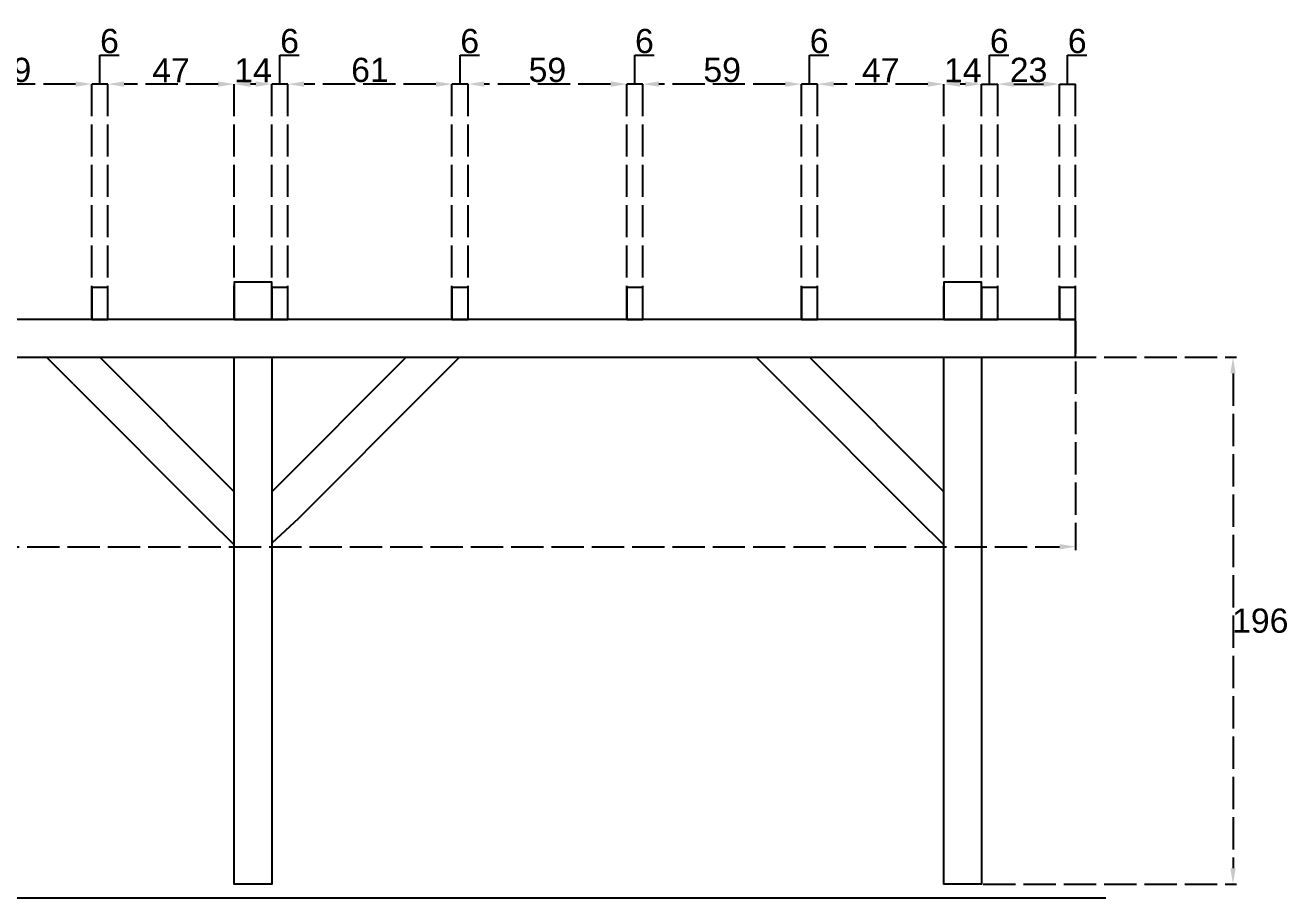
# Model space of a CAD drawing. Header units: millimetres. Extents: x 1435 to 6169, y 1613 to 2820.
# Drawn here: x 3058.3 to 3528, y 1788.6 to 2113.1 of the extents above; entities that cross this region are included whole.
import ezdxf

# ---------------------------------------------------------------- set-up
doc = ezdxf.new("R2010")
doc.units = ezdxf.units.MM
doc.linetypes.add('ACAD_ISO02W100', pattern=[15, 12, -3])
doc.styles.add('Beschriftung', font='Arial.ttf')
doc.dimstyles.new('ISO-25', dxfattribs={"dimtxt": 9, "dimasz": 6, "dimexe": 1.25, "dimexo": 0.625, "dimtad": 2, "dimtih": 1, "dimtoh": 1, "dimtxsty": 'Beschriftung', "dimcen": 2.5, "dimclrd": 6, "dimclre": 6, "dimclrt": 6, "dimadec": 0, "dimazin": 0, "dimtfac": 1, "dimtmove": 1, "dimatfit": 3, "dimfxl": 1, "dimarcsym": 0})

# ---------------------------------------------------------------- blocks, each defined once
blk = doc.blocks.new('*D91')
at = {"color": 6, "linetype": 'ACAD_ISO02W100', "lineweight": -2, "transparency": 16777216}
for p, q in [((3024.06, 2004.26), (3024.06, 2092.49)), ((3077.06, 2091.24), (3030.06, 2091.24)), ((3083.06, 2004.26), (3083.06, 2092.49))]:
    blk.add_line(p, q, dxfattribs=at)
at = {"color": 6, "transparency": 16777216}
for points in [[(3030.06, 2092.24), (3030.06, 2090.24), (3024.06, 2091.24)], [(3077.06, 2092.24), (3077.06, 2090.24), (3083.06, 2091.24)]]:
    blk.add_solid(points, dxfattribs=at)
at = {"layer": 'Defpoints', "color": 0, "transparency": 16777216}
for p in [(3024.06, 2091.24), (3024.06, 2003.63), (3083.06, 2003.63)]:
    blk.add_point(p, dxfattribs=at)
at = {"color": 6, "transparency": 16777216, "insert": (3053.56, 2096.46), "char_height": 9, "attachment_point": 5, "style": 'Beschriftung'}
blk.add_mtext('59', dxfattribs=at)
blk = doc.blocks.new('*D92')
at = {"color": 6, "linetype": 'ACAD_ISO02W100', "lineweight": -2, "transparency": 16777216}
for p, q in [((3086.06, 2091.24), (3086.06, 2101.99)), ((3086.06, 2101.99), (3093.25, 2101.99)), ((3083.06, 2004.26), (3083.06, 2092.49)), ((3089.06, 2091.24), (3083.06, 2091.24)), ((3089.06, 2091.24), (3083.06, 2091.24)), ((3089.06, 2004.26), (3089.06, 2092.49))]:
    blk.add_line(p, q, dxfattribs=at)
at = {"layer": 'Defpoints', "color": 0, "transparency": 16777216}
for p in [(3083.06, 2091.24), (3083.06, 2003.63), (3089.06, 2003.63)]:
    blk.add_point(p, dxfattribs=at)
at = {"color": 6, "transparency": 16777216, "insert": (3089.65, 2107.21), "char_height": 9, "attachment_point": 5, "style": 'Beschriftung'}
blk.add_mtext('6', dxfattribs=at)
blk = doc.blocks.new('*D93')
at = {"color": 6, "linetype": 'ACAD_ISO02W100', "lineweight": -2, "transparency": 16777216}
for p, q in [((3089.06, 2004.26), (3089.06, 2092.49)), ((3130.06, 2091.24), (3095.06, 2091.24)), ((3136.06, 2004.26), (3136.06, 2092.49))]:
    blk.add_line(p, q, dxfattribs=at)
at = {"color": 6, "transparency": 16777216}
for points in [[(3095.06, 2092.24), (3095.06, 2090.24), (3089.06, 2091.24)], [(3130.06, 2092.24), (3130.06, 2090.24), (3136.06, 2091.24)]]:
    blk.add_solid(points, dxfattribs=at)
at = {"layer": 'Defpoints', "color": 0, "transparency": 16777216}
for p in [(3089.06, 2091.24), (3089.06, 2003.63), (3136.06, 2003.63)]:
    blk.add_point(p, dxfattribs=at)
at = {"color": 6, "transparency": 16777216, "insert": (3112.56, 2096.37), "char_height": 9, "attachment_point": 5, "style": 'Beschriftung'}
blk.add_mtext('47', dxfattribs=at)
blk = doc.blocks.new('*D94')
at = {"color": 6, "linetype": 'ACAD_ISO02W100', "lineweight": -2, "transparency": 16777216}
for p, q in [((3136.06, 2004.26), (3136.06, 2092.49)), ((3144.06, 2091.24), (3142.06, 2091.24)), ((3150.06, 2004.26), (3150.06, 2092.49))]:
    blk.add_line(p, q, dxfattribs=at)
at = {"color": 6, "transparency": 16777216}
for points in [[(3142.06, 2092.24), (3142.06, 2090.24), (3136.06, 2091.24)], [(3144.06, 2092.24), (3144.06, 2090.24), (3150.06, 2091.24)]]:
    blk.add_solid(points, dxfattribs=at)
at = {"layer": 'Defpoints', "color": 0, "transparency": 16777216}
for p in [(3136.06, 2091.24), (3136.06, 2003.63), (3150.06, 2003.63)]:
    blk.add_point(p, dxfattribs=at)
at = {"color": 6, "transparency": 16777216, "insert": (3143.06, 2096.38), "char_height": 9, "attachment_point": 5, "style": 'Beschriftung'}
blk.add_mtext('14', dxfattribs=at)
blk = doc.blocks.new('*D95')
at = {"color": 6, "linetype": 'ACAD_ISO02W100', "lineweight": -2, "transparency": 16777216}
for p, q in [((3153.06, 2091.24), (3153.06, 2101.99)), ((3153.06, 2101.99), (3160.25, 2101.99)), ((3150.06, 2004.26), (3150.06, 2092.49)), ((3156.06, 2091.24), (3150.06, 2091.24)), ((3156.06, 2091.24), (3150.06, 2091.24)), ((3156.06, 2004.26), (3156.06, 2092.49))]:
    blk.add_line(p, q, dxfattribs=at)
at = {"layer": 'Defpoints', "color": 0, "transparency": 16777216}
for p in [(3150.06, 2091.24), (3150.06, 2003.63), (3156.06, 2003.63)]:
    blk.add_point(p, dxfattribs=at)
at = {"color": 6, "transparency": 16777216, "insert": (3156.65, 2107.21), "char_height": 9, "attachment_point": 5, "style": 'Beschriftung'}
blk.add_mtext('6', dxfattribs=at)
blk = doc.blocks.new('*D96')
at = {"color": 6, "linetype": 'ACAD_ISO02W100', "lineweight": -2, "transparency": 16777216}
for p, q in [((3156.06, 2004.26), (3156.06, 2092.49)), ((3211.06, 2091.24), (3162.06, 2091.24)), ((3217.06, 2004.26), (3217.06, 2092.49))]:
    blk.add_line(p, q, dxfattribs=at)
at = {"color": 6, "transparency": 16777216}
for points in [[(3162.06, 2092.24), (3162.06, 2090.24), (3156.06, 2091.24)], [(3211.06, 2092.24), (3211.06, 2090.24), (3217.06, 2091.24)]]:
    blk.add_solid(points, dxfattribs=at)
at = {"layer": 'Defpoints', "color": 0, "transparency": 16777216}
for p in [(3156.06, 2091.24), (3156.06, 2003.63), (3217.06, 2003.63)]:
    blk.add_point(p, dxfattribs=at)
at = {"color": 6, "transparency": 16777216, "insert": (3186.56, 2096.46), "char_height": 9, "attachment_point": 5, "style": 'Beschriftung'}
blk.add_mtext('61', dxfattribs=at)
blk = doc.blocks.new('*D97')
at = {"color": 6, "linetype": 'ACAD_ISO02W100', "lineweight": -2, "transparency": 16777216}
for p, q in [((3223.06, 2004.26), (3223.06, 2092.49)), ((3276.06, 2091.24), (3229.06, 2091.24)), ((3282.06, 2004.26), (3282.06, 2092.49))]:
    blk.add_line(p, q, dxfattribs=at)
at = {"color": 6, "transparency": 16777216}
for points in [[(3229.06, 2092.24), (3229.06, 2090.24), (3223.06, 2091.24)], [(3276.06, 2092.24), (3276.06, 2090.24), (3282.06, 2091.24)]]:
    blk.add_solid(points, dxfattribs=at)
at = {"layer": 'Defpoints', "color": 0, "transparency": 16777216}
for p in [(3223.06, 2091.24), (3223.06, 2003.63), (3282.06, 2003.63)]:
    blk.add_point(p, dxfattribs=at)
at = {"color": 6, "transparency": 16777216, "insert": (3252.56, 2096.46), "char_height": 9, "attachment_point": 5, "style": 'Beschriftung'}
blk.add_mtext('59', dxfattribs=at)
blk = doc.blocks.new('*D98')
at = {"color": 6, "linetype": 'ACAD_ISO02W100', "lineweight": -2, "transparency": 16777216}
for p, q in [((3220.06, 2091.24), (3220.06, 2101.99)), ((3220.06, 2101.99), (3227.25, 2101.99)), ((3217.06, 2004.26), (3217.06, 2092.49)), ((3223.06, 2091.24), (3217.06, 2091.24)), ((3223.06, 2091.24), (3217.06, 2091.24)), ((3223.06, 2004.26), (3223.06, 2092.49))]:
    blk.add_line(p, q, dxfattribs=at)
at = {"layer": 'Defpoints', "color": 0, "transparency": 16777216}
for p in [(3217.06, 2091.24), (3217.06, 2003.63), (3223.06, 2003.63)]:
    blk.add_point(p, dxfattribs=at)
at = {"color": 6, "transparency": 16777216, "insert": (3223.65, 2107.21), "char_height": 9, "attachment_point": 5, "style": 'Beschriftung'}
blk.add_mtext('6', dxfattribs=at)
blk = doc.blocks.new('*D99')
at = {"color": 6, "linetype": 'ACAD_ISO02W100', "lineweight": -2, "transparency": 16777216}
for p, q in [((3285.06, 2091.24), (3285.06, 2101.99)), ((3285.06, 2101.99), (3292.25, 2101.99)), ((3282.06, 2004.26), (3282.06, 2092.49)), ((3288.06, 2091.24), (3282.06, 2091.24)), ((3288.06, 2091.24), (3282.06, 2091.24)), ((3288.06, 2004.26), (3288.06, 2092.49))]:
    blk.add_line(p, q, dxfattribs=at)
at = {"layer": 'Defpoints', "color": 0, "transparency": 16777216}
for p in [(3282.06, 2091.24), (3282.06, 2003.63), (3288.06, 2003.63)]:
    blk.add_point(p, dxfattribs=at)
at = {"color": 6, "transparency": 16777216, "insert": (3288.65, 2107.21), "char_height": 9, "attachment_point": 5, "style": 'Beschriftung'}
blk.add_mtext('6', dxfattribs=at)
blk = doc.blocks.new('*D100')
at = {"color": 6, "linetype": 'ACAD_ISO02W100', "lineweight": -2, "transparency": 16777216}
for p, q in [((3288.06, 2004.26), (3288.06, 2092.49)), ((3341.06, 2091.24), (3294.06, 2091.24)), ((3347.06, 2004.26), (3347.06, 2092.49))]:
    blk.add_line(p, q, dxfattribs=at)
at = {"color": 6, "transparency": 16777216}
for points in [[(3294.06, 2092.24), (3294.06, 2090.24), (3288.06, 2091.24)], [(3341.06, 2092.24), (3341.06, 2090.24), (3347.06, 2091.24)]]:
    blk.add_solid(points, dxfattribs=at)
at = {"layer": 'Defpoints', "color": 0, "transparency": 16777216}
for p in [(3288.06, 2091.24), (3288.06, 2003.63), (3347.06, 2003.63)]:
    blk.add_point(p, dxfattribs=at)
at = {"color": 6, "transparency": 16777216, "insert": (3317.56, 2096.46), "char_height": 9, "attachment_point": 5, "style": 'Beschriftung'}
blk.add_mtext('59', dxfattribs=at)
blk = doc.blocks.new('*D101')
at = {"color": 6, "linetype": 'ACAD_ISO02W100', "lineweight": -2, "transparency": 16777216}
for p, q in [((3350.06, 2091.24), (3350.06, 2101.99)), ((3350.06, 2101.99), (3357.25, 2101.99)), ((3347.06, 2004.26), (3347.06, 2092.49)), ((3353.06, 2091.24), (3347.06, 2091.24)), ((3353.06, 2091.24), (3347.06, 2091.24)), ((3353.06, 2004.26), (3353.06, 2092.49))]:
    blk.add_line(p, q, dxfattribs=at)
at = {"layer": 'Defpoints', "color": 0, "transparency": 16777216}
for p in [(3347.06, 2091.24), (3347.06, 2003.63), (3353.06, 2003.63)]:
    blk.add_point(p, dxfattribs=at)
at = {"color": 6, "transparency": 16777216, "insert": (3353.65, 2107.21), "char_height": 9, "attachment_point": 5, "style": 'Beschriftung'}
blk.add_mtext('6', dxfattribs=at)
blk = doc.blocks.new('*D102')
at = {"color": 6, "linetype": 'ACAD_ISO02W100', "lineweight": -2, "transparency": 16777216}
for p, q in [((3400.06, 2004.26), (3400.06, 2092.49)), ((3408.06, 2091.24), (3406.06, 2091.24)), ((3414.06, 2004.26), (3414.06, 2092.49))]:
    blk.add_line(p, q, dxfattribs=at)
at = {"color": 6, "transparency": 16777216}
for points in [[(3406.06, 2092.24), (3406.06, 2090.24), (3400.06, 2091.24)], [(3408.06, 2092.24), (3408.06, 2090.24), (3414.06, 2091.24)]]:
    blk.add_solid(points, dxfattribs=at)
at = {"layer": 'Defpoints', "color": 0, "transparency": 16777216}
for p in [(3400.06, 2091.24), (3400.06, 2003.63), (3414.06, 2003.63)]:
    blk.add_point(p, dxfattribs=at)
at = {"color": 6, "transparency": 16777216, "insert": (3407.06, 2096.38), "char_height": 9, "attachment_point": 5, "style": 'Beschriftung'}
blk.add_mtext('14', dxfattribs=at)
blk = doc.blocks.new('*D103')
at = {"color": 6, "linetype": 'ACAD_ISO02W100', "lineweight": -2, "transparency": 16777216}
for p, q in [((3353.06, 2004.26), (3353.06, 2092.49)), ((3394.06, 2091.24), (3359.06, 2091.24)), ((3400.06, 2004.26), (3400.06, 2092.49))]:
    blk.add_line(p, q, dxfattribs=at)
at = {"color": 6, "transparency": 16777216}
for points in [[(3359.06, 2092.24), (3359.06, 2090.24), (3353.06, 2091.24)], [(3394.06, 2092.24), (3394.06, 2090.24), (3400.06, 2091.24)]]:
    blk.add_solid(points, dxfattribs=at)
at = {"layer": 'Defpoints', "color": 0, "transparency": 16777216}
for p in [(3353.06, 2091.24), (3353.06, 2003.63), (3400.06, 2003.63)]:
    blk.add_point(p, dxfattribs=at)
at = {"color": 6, "transparency": 16777216, "insert": (3376.56, 2096.37), "char_height": 9, "attachment_point": 5, "style": 'Beschriftung'}
blk.add_mtext('47', dxfattribs=at)
blk = doc.blocks.new('*D104')
at = {"color": 6, "linetype": 'ACAD_ISO02W100', "lineweight": -2, "transparency": 16777216}
for p, q in [((3417.06, 2091.24), (3417.06, 2101.99)), ((3417.06, 2101.99), (3424.25, 2101.99)), ((3414.06, 2004.26), (3414.06, 2092.49)), ((3414.06, 2091.24), (3420.06, 2091.24)), ((3414.06, 2091.24), (3420.06, 2091.24)), ((3420.06, 2004.26), (3420.06, 2092.49))]:
    blk.add_line(p, q, dxfattribs=at)
at = {"layer": 'Defpoints', "color": 0, "transparency": 16777216}
for p in [(3420.06, 2091.24), (3414.06, 2003.63), (3420.06, 2003.63)]:
    blk.add_point(p, dxfattribs=at)
at = {"color": 6, "transparency": 16777216, "insert": (3420.65, 2107.21), "char_height": 9, "attachment_point": 5, "style": 'Beschriftung'}
blk.add_mtext('6', dxfattribs=at)
blk = doc.blocks.new('*D105')
at = {"color": 6, "linetype": 'ACAD_ISO02W100', "lineweight": -2, "transparency": 16777216}
for p, q in [((3420.06, 2004.26), (3420.06, 2092.49)), ((3426.06, 2091.24), (3437.06, 2091.24)), ((3443.06, 2004.26), (3443.06, 2092.49))]:
    blk.add_line(p, q, dxfattribs=at)
at = {"color": 6, "transparency": 16777216}
for points in [[(3426.06, 2092.24), (3426.06, 2090.24), (3420.06, 2091.24)], [(3437.06, 2092.24), (3437.06, 2090.24), (3443.06, 2091.24)]]:
    blk.add_solid(points, dxfattribs=at)
at = {"layer": 'Defpoints', "color": 0, "transparency": 16777216}
for p in [(3443.06, 2091.24), (3420.06, 2003.63), (3443.06, 2003.63)]:
    blk.add_point(p, dxfattribs=at)
at = {"color": 6, "transparency": 16777216, "insert": (3431.56, 2096.46), "char_height": 9, "attachment_point": 5, "style": 'Beschriftung'}
blk.add_mtext('23', dxfattribs=at)
blk = doc.blocks.new('*D106')
at = {"color": 6, "linetype": 'ACAD_ISO02W100', "lineweight": -2, "transparency": 16777216}
for p, q in [((3446.06, 2091.24), (3446.06, 2101.99)), ((3446.06, 2101.99), (3453.25, 2101.99)), ((3443.06, 2004.26), (3443.06, 2092.49)), ((3443.06, 2091.24), (3449.06, 2091.24)), ((3443.06, 2091.24), (3449.06, 2091.24)), ((3449.06, 2004.26), (3449.06, 2092.49))]:
    blk.add_line(p, q, dxfattribs=at)
at = {"layer": 'Defpoints', "color": 0, "transparency": 16777216}
for p in [(3449.06, 2091.24), (3443.06, 2003.63), (3449.06, 2003.63)]:
    blk.add_point(p, dxfattribs=at)
at = {"color": 6, "transparency": 16777216, "insert": (3449.65, 2107.21), "char_height": 9, "attachment_point": 5, "style": 'Beschriftung'}
blk.add_mtext('6', dxfattribs=at)
blk = doc.blocks.new('*D109')
at = {"color": 6, "linetype": 'ACAD_ISO02W100', "lineweight": -2, "transparency": 16777216}
for p, q in [((2588.06, 2003.01), (2588.06, 1917.93)), ((3449.06, 2003.01), (3449.06, 1917.93)), ((2594.06, 1919.18), (3443.06, 1919.18))]:
    blk.add_line(p, q, dxfattribs=at)
at = {"color": 6, "transparency": 16777216}
for points in [[(2594.06, 1920.18), (2594.06, 1918.18), (2588.06, 1919.18)], [(3443.06, 1920.18), (3443.06, 1918.18), (3449.06, 1919.18)]]:
    blk.add_solid(points, dxfattribs=at)
at = {"layer": 'Defpoints', "color": 0, "transparency": 16777216}
for p in [(2588.06, 2003.63), (3449.06, 2003.63), (3449.06, 1919.18)]:
    blk.add_point(p, dxfattribs=at)
at = {"color": 6, "transparency": 16777216, "insert": (3018.56, 1913.96), "char_height": 9, "attachment_point": 5, "style": 'Beschriftung'}
blk.add_mtext('861', dxfattribs=at)
blk = doc.blocks.new('*D110')
at = {"color": 6, "linetype": 'ACAD_ISO02W100', "lineweight": -2, "transparency": 16777216}
for p, q in [((3414.68, 1989.63), (3508.85, 1989.63)), ((3507.6, 1983.63), (3507.6, 1799.63)), ((3414.68, 1793.63), (3508.85, 1793.63))]:
    blk.add_line(p, q, dxfattribs=at)
at = {"color": 6, "transparency": 16777216}
for points in [[(3506.6, 1983.63), (3508.6, 1983.63), (3507.6, 1989.63)], [(3506.6, 1799.63), (3508.6, 1799.63), (3507.6, 1793.63)]]:
    blk.add_solid(points, dxfattribs=at)
at = {"layer": 'Defpoints', "color": 0, "transparency": 16777216}
for p in [(3414.06, 1989.63), (3414.06, 1793.63), (3507.6, 1793.63)]:
    blk.add_point(p, dxfattribs=at)
at = {"color": 6, "transparency": 16777216, "insert": (3517.74, 1891.63), "char_height": 9, "attachment_point": 5, "style": 'Beschriftung'}
blk.add_mtext('196', dxfattribs=at)

msp = doc.modelspace()

# ---------------------------------------------------------------- linework, layer by layer
for p, q in [((3076.157, 1979.731), (3066.258, 1989.631)), ((3086.057, 1989.631), (3136.057, 1939.631)), ((3150.057, 1939.631), (3200.057, 1989.631)), ((3209.956, 1979.731), (3219.856, 1989.631)), ((3340.157, 1979.731), (3330.258, 1989.631)), ((3350.057, 1989.631), (3400.057, 1939.631)), ((3076.157, 1979.731), (3126.157, 1929.731)), ((3159.956, 1929.731), (3209.956, 1979.731)), ((3340.157, 1979.731), (3390.157, 1929.731)), ((3126.157, 1929.731), (3136.057, 1919.832)), ((3159.956, 1929.731), (3150.057, 1920.463)), ((3390.157, 1929.731), (3400.057, 1919.832)), ((2419.152, 1788.631), (3460.297, 1788.631))]:
    msp.add_line(p, q)
for points in [[(3083.057, 2003.631), (3089.057, 2003.631), (3089.057, 2015.631), (3083.057, 2015.631)], [(3136.057, 2003.631), (3150.057, 2003.631), (3150.057, 2017.631), (3136.057, 2017.631)], [(3150.057, 2003.631), (3156.057, 2003.631), (3156.057, 2015.631), (3150.057, 2015.631)], [(3217.057, 2003.631), (3223.057, 2003.631), (3223.057, 2015.631), (3217.057, 2015.631)], [(3282.057, 2003.631), (3288.057, 2003.631), (3288.057, 2015.631), (3282.057, 2015.631)], [(3347.057, 2003.631), (3353.057, 2003.631), (3353.057, 2015.631), (3347.057, 2015.631)], [(3400.057, 2003.631), (3414.057, 2003.631), (3414.057, 2017.631), (3400.057, 2017.631)], [(3414.057, 2003.631), (3420.057, 2003.631), (3420.057, 2015.631), (3414.057, 2015.631)], [(3443.057, 2003.631), (3449.057, 2003.631), (3449.057, 2015.631), (3443.057, 2015.631)], [(3414.057, 2003.631), (2588.057, 2003.631), (2588.057, 1989.631), (2608.057, 1989.631), (3414.057, 1989.631), (3449.057, 1989.631), (3449.057, 2003.631)]]:
    msp.add_lwpolyline(points, close=True)
for points in [[(3136.057, 2003.631), (3150.057, 2003.631)], [(3400.057, 2003.631), (3414.057, 2003.631)], [(2622.057, 1989.631), (3400.057, 1989.631)], [(3150.057, 1989.631), (3150.057, 1793.631), (3136.057, 1793.631), (3136.057, 1989.631)], [(3414.057, 1989.631), (3414.057, 1793.631), (3400.057, 1793.631), (3400.057, 1989.631)]]:
    msp.add_lwpolyline(points)

# ---------------------------------------------------------------- dimensions: what is measured, and where the dimension line sits
for base, p1, p2, picture, middle in [((3083.057, 2091.241), (3089.057, 2003.631), (3083.057, 2003.631), '*D92', (3086.682, 2107.214)), ((3150.057, 2091.241), (3156.057, 2003.631), (3150.057, 2003.631), '*D95', (3153.682, 2107.214)), ((3217.057, 2091.241), (3223.057, 2003.631), (3217.057, 2003.631), '*D98', (3220.682, 2107.214)), ((3282.057, 2091.241), (3288.057, 2003.631), (3282.057, 2003.631), '*D99', (3285.682, 2107.214)), ((3347.057, 2091.241), (3353.057, 2003.631), (3347.057, 2003.631), '*D101', (3350.682, 2107.214)), ((3420.057, 2091.241), (3414.057, 2003.631), (3420.057, 2003.631), '*D104', (3417.682, 2107.214)), ((3449.057, 2091.241), (3443.057, 2003.631), (3449.057, 2003.631), '*D106', (3446.682, 2107.214)), ((3024.057, 2091.241), (3083.057, 2003.631), (3024.057, 2003.631), '*D91', (3053.557, 2096.462)), ((3089.057, 2091.241), (3136.057, 2003.631), (3089.057, 2003.631), '*D93', (3112.557, 2096.366)), ((3136.057, 2091.241), (3150.057, 2003.631), (3136.057, 2003.631), '*D94', (3143.057, 2096.385)), ((3156.057, 2091.241), (3217.057, 2003.631), (3156.057, 2003.631), '*D96', (3186.557, 2096.462)), ((3223.057, 2091.241), (3282.057, 2003.631), (3223.057, 2003.631), '*D97', (3252.557, 2096.462)), ((3288.057, 2091.241), (3347.057, 2003.631), (3288.057, 2003.631), '*D100', (3317.557, 2096.462)), ((3353.057, 2091.241), (3400.057, 2003.631), (3353.057, 2003.631), '*D103', (3376.557, 2096.366)), ((3400.057, 2091.241), (3414.057, 2003.631), (3400.057, 2003.631), '*D102', (3407.057, 2096.385)), ((3443.057, 2091.241), (3420.057, 2003.631), (3443.057, 2003.631), '*D105', (3431.557, 2096.465)), ((3449.057, 1919.176), (2588.057, 2003.631), (3449.057, 2003.631), '*D109', (3018.557, 1913.955))]:
    dim = msp.add_linear_dim(base=base, p1=p1, p2=p2, dimstyle='ISO-25')
    dim.commit()
    dim.dimension.update_dxf_attribs({"geometry": picture, "text_midpoint": middle})
dim = msp.add_linear_dim(base=(3507.601, 1793.631), p1=(3414.057, 1989.631), p2=(3414.057, 1793.631), angle=90, dimstyle='ISO-25')
dim.commit()
dim.dimension.update_dxf_attribs({"geometry": '*D110', "text_midpoint": (3517.742, 1891.631)})

doc.saveas('drawing.dxf')
